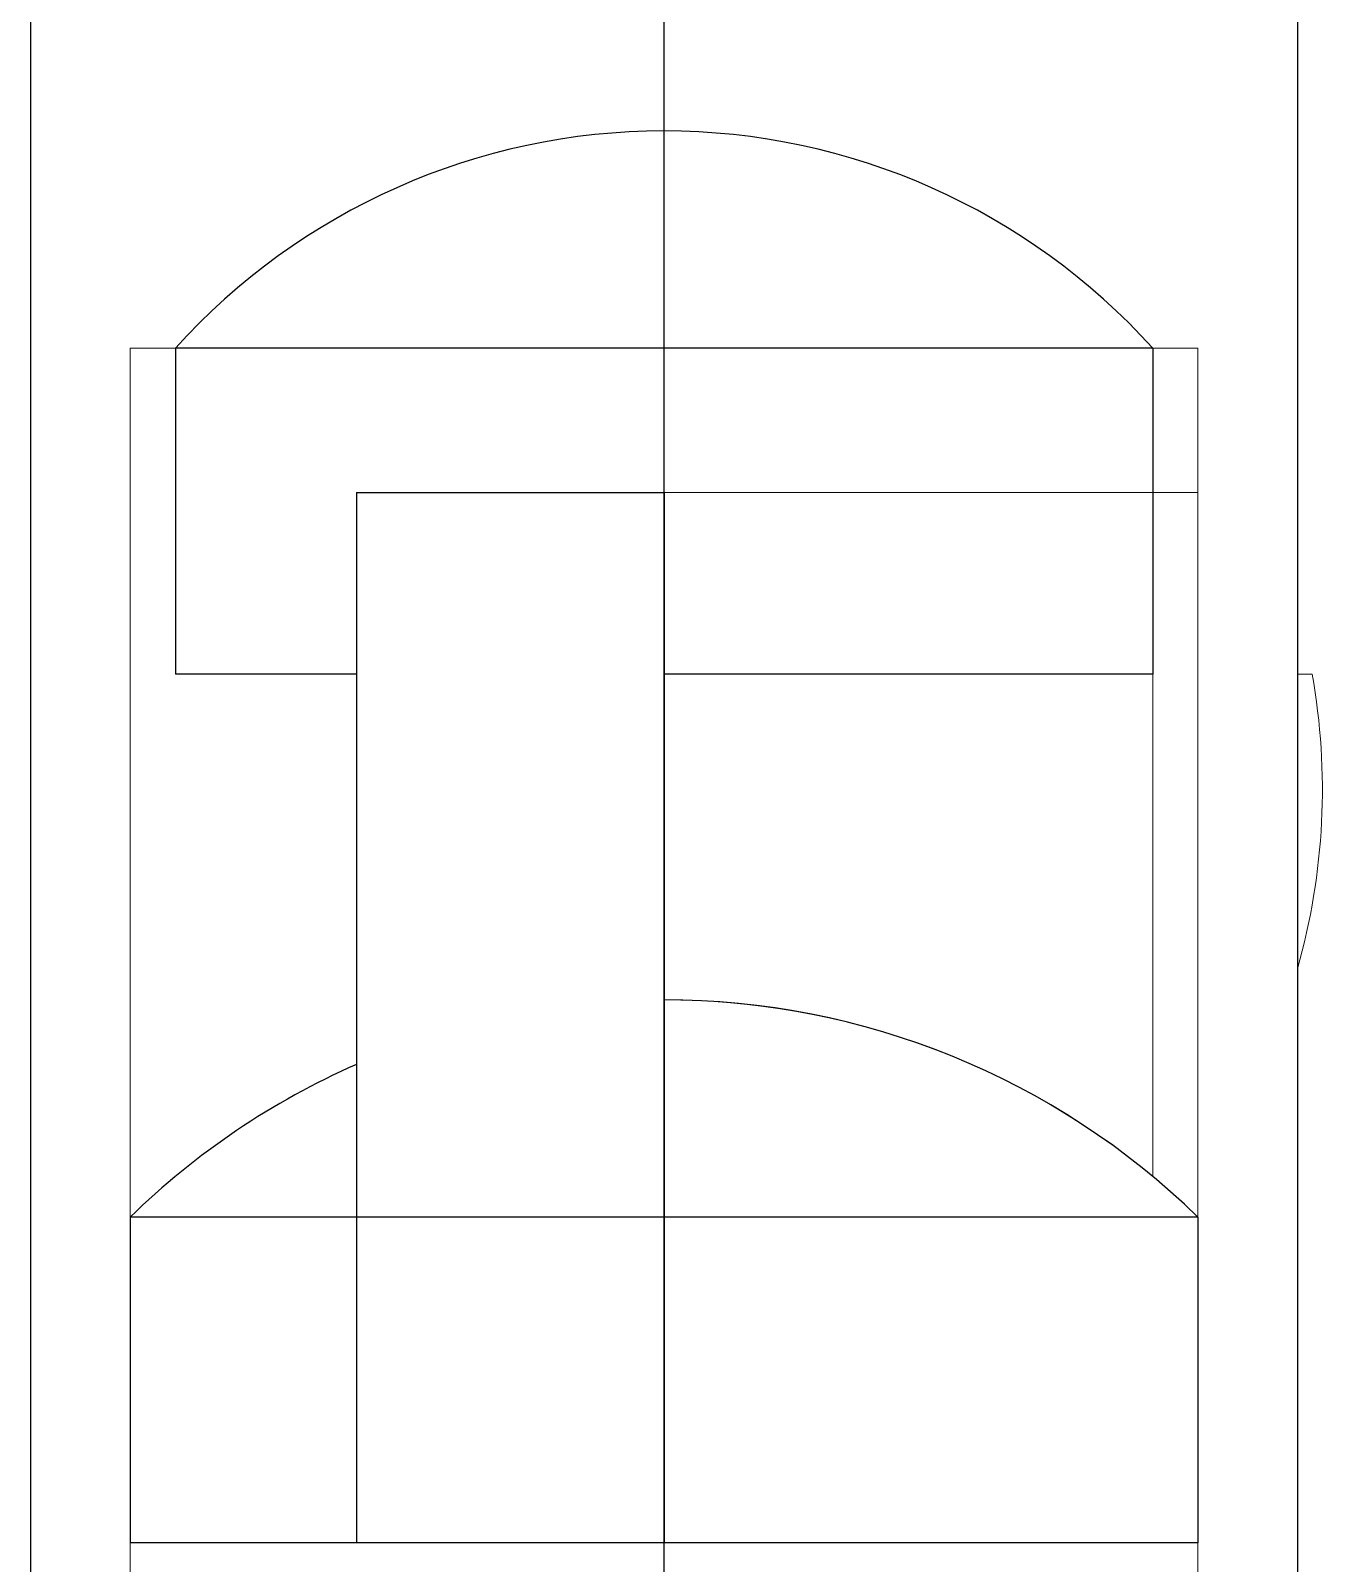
# Model space of a CAD drawing. Header units: millimetres. Extents: x 2148 to 2681, y 758 to 986.
# Drawn here: x 2290.91974 to 2290.93295, y 875.21547 to 875.23115 of the extents above; entities that cross this region are included whole.
import ezdxf

# ---------------------------------------------------------------- set-up
doc = ezdxf.new("R2010")
doc.units = ezdxf.units.MM
doc.layers.add('0.4', color=121, linetype='Continuous')
doc.layers.add('contrucion line05', color=86, linetype='Continuous')

msp = doc.modelspace()

# ---------------------------------------------------------------- linework, layer by layer
at = {"layer": '0.4', "color": 86, "lineweight": 0, "ltscale": 0.5}
for p, q in [((2290.919736923813, 875.2089028286816, -2.220439746692983e-08), (2290.919736923813, 875.2475279516318, -2.220439746692983e-08)), ((2290.919736923813, 875.2089028286816, -2.220439746692983e-08), (2290.919736923813, 875.2475279516318, -2.220439746692983e-08)), ((2290.919736923813, 875.2089028286816, -2.220439746692983e-08), (2290.919736923813, 875.2475279516318, -2.220439746692983e-08)), ((2290.919736923813, 875.2089028286816, -2.220439746692983e-08), (2290.919736923813, 875.2475279516318, -2.220439746692983e-08)), ((2290.919736923813, 875.2089028286816, -2.220439746692983e-08), (2290.919736923813, 875.2475279516318, -2.220439746692983e-08)), ((2290.919736923813, 875.2089028286816, -2.220439746692983e-08), (2290.919736923813, 875.2475279516318, -2.220439746692983e-08)), ((2290.919736923813, 875.2089028286816, -2.220439746692983e-08), (2290.919736923813, 875.2475279516318, -2.220439746692983e-08)), ((2290.919736923813, 875.2089028286816, -2.220439746692983e-08), (2290.919736923813, 875.2475279516318, -2.220439746692983e-08)), ((2290.919736923813, 875.2089028286816, -2.220439746692983e-08), (2290.919736923813, 875.2475279516318, -2.220439746692983e-08)), ((2290.919736923813, 875.2089028286816, -2.220439746692983e-08), (2290.919736923813, 875.2475279516318, -2.220439746692983e-08)), ((2290.926218389086, 875.2475279516318, -2.220439746692983e-08), (2290.926218389086, 875.2123428543807, -2.220439746692983e-08)), ((2290.926218389086, 875.2475279516318, -2.220439746692983e-08), (2290.926218389086, 875.2123428543807, -2.220439746692983e-08)), ((2290.926218389086, 875.2475279516318, -2.220439746692983e-08), (2290.926218389086, 875.2123428543807, -2.220439746692983e-08)), ((2290.926218389086, 875.2475279516318, -2.220439746692983e-08), (2290.926218389086, 875.2123428543807, -2.220439746692983e-08)), ((2290.926218389086, 875.2475279516318, -2.220439746692983e-08), (2290.926218389086, 875.2123428543807, -2.220439746692983e-08)), ((2290.926218389086, 875.2475279516318, -2.220439746692983e-08), (2290.926218389086, 875.2123428543807, -2.220439746692983e-08)), ((2290.926218389086, 875.2475279516318, -2.220439746692983e-08), (2290.926218389086, 875.2123428543807, -2.220439746692983e-08)), ((2290.926218389086, 875.2475279516318, -2.220439746692983e-08), (2290.926218389086, 875.2123428543807, -2.220439746692983e-08)), ((2290.926218389086, 875.2475279516318, -2.220439746692983e-08), (2290.926218389086, 875.2123428543807, -2.220439746692983e-08)), ((2290.926218389086, 875.2475279516318, -2.220439746692983e-08), (2290.926218389086, 875.2123428543807, -2.220439746692983e-08)), ((2290.926218389086, 875.2301205877109, -2.220439746692983e-08), (2290.926218389086, 875.2278983710519, -2.220439746692983e-08)), ((2290.926218389086, 875.2301205877109, -2.220439746692983e-08), (2290.926218389086, 875.2278983710519, -2.220439746692983e-08)), ((2290.926218389086, 875.2301205877109, -2.220439746692983e-08), (2290.926218389086, 875.2278983710519, -2.220439746692983e-08)), ((2290.926218389086, 875.2301205877109, -2.220439746692983e-08), (2290.926218389086, 875.2278983710519, -2.220439746692983e-08)), ((2290.926218389086, 875.2301205877109, -2.220439746692983e-08), (2290.926218389086, 875.2278983710519, -2.220439746692983e-08)), ((2290.926218389086, 875.2301205877109, -2.220439746692983e-08), (2290.926218389086, 875.2278983710519, -2.220439746692983e-08)), ((2290.926218389086, 875.2301205877109, -2.220439746692983e-08), (2290.926218389086, 875.2278983710519, -2.220439746692983e-08)), ((2290.926218389086, 875.2301205877109, -2.220439746692983e-08), (2290.926218389086, 875.2278983710519, -2.220439746692983e-08)), ((2290.926218389086, 875.2301205877109, -2.220439746692983e-08), (2290.926218389086, 875.2278983710519, -2.220439746692983e-08)), ((2290.926218389086, 875.2301205877109, -2.220439746692983e-08), (2290.926218389086, 875.2278983710519, -2.220439746692983e-08)), ((2290.920755439776, 875.2101206377217, -2.220439746692983e-08), (2290.920755439776, 875.2278983710519, -2.220439746692983e-08)), ((2290.920755439776, 875.2278983710519, -2.220439746692983e-08), (2290.931681338395, 875.2278983710519, -2.220439746692983e-08)), ((2290.920755439776, 875.2101206377217, -2.220439746692983e-08), (2290.920755439776, 875.2278983710519, -2.220439746692983e-08)), ((2290.920755439776, 875.2278983710519, -2.220439746692983e-08), (2290.931681338395, 875.2278983710519, -2.220439746692983e-08)), ((2290.920755439776, 875.2101206377217, -2.220439746692983e-08), (2290.920755439776, 875.2278983710519, -2.220439746692983e-08)), ((2290.920755439776, 875.2278983710519, -2.220439746692983e-08), (2290.931681338395, 875.2278983710519, -2.220439746692983e-08)), ((2290.920755439776, 875.2101206377217, -2.220439746692983e-08), (2290.920755439776, 875.2278983710519, -2.220439746692983e-08)), ((2290.920755439776, 875.2278983710519, -2.220439746692983e-08), (2290.931681338395, 875.2278983710519, -2.220439746692983e-08)), ((2290.920755439776, 875.2101206377217, -2.220439746692983e-08), (2290.920755439776, 875.2278983710519, -2.220439746692983e-08)), ((2290.920755439776, 875.2278983710519, -2.220439746692983e-08), (2290.931681338395, 875.2278983710519, -2.220439746692983e-08)), ((2290.920755439776, 875.2101206377217, -2.220439746692983e-08), (2290.920755439776, 875.2278983710519, -2.220439746692983e-08)), ((2290.920755439776, 875.2278983710519, -2.220439746692983e-08), (2290.931681338395, 875.2278983710519, -2.220439746692983e-08)), ((2290.920755439776, 875.2101206377217, -2.220439746692983e-08), (2290.920755439776, 875.2278983710519, -2.220439746692983e-08)), ((2290.920755439776, 875.2278983710519, -2.220439746692983e-08), (2290.931681338395, 875.2278983710519, -2.220439746692983e-08)), ((2290.920755439776, 875.2101206377217, -2.220439746692983e-08), (2290.920755439776, 875.2278983710519, -2.220439746692983e-08)), ((2290.920755439776, 875.2278983710519, -2.220439746692983e-08), (2290.931681338395, 875.2278983710519, -2.220439746692983e-08)), ((2290.920755439776, 875.2101206377217, -2.220439746692983e-08), (2290.920755439776, 875.2278983710519, -2.220439746692983e-08)), ((2290.920755439776, 875.2278983710519, -2.220439746692983e-08), (2290.931681338395, 875.2278983710519, -2.220439746692983e-08)), ((2290.920755439776, 875.2101206377217, -2.220439746692983e-08), (2290.920755439776, 875.2278983710519, -2.220439746692983e-08)), ((2290.920755439776, 875.2278983710519, -2.220439746692983e-08), (2290.931681338395, 875.2278983710519, -2.220439746692983e-08)), ((2290.926218389086, 875.2278983710519, -2.220439746692983e-08), (2290.931218376605, 875.2278983710519, -2.220439746692983e-08)), ((2290.926218389086, 875.2278983710519, -2.220439746692983e-08), (2290.931218376605, 875.2278983710519, -2.220439746692983e-08)), ((2290.926218389086, 875.2278983710519, -2.220439746692983e-08), (2290.931218376605, 875.2278983710519, -2.220439746692983e-08)), ((2290.926218389086, 875.2278983710519, -2.220439746692983e-08), (2290.931218376605, 875.2278983710519, -2.220439746692983e-08)), ((2290.926218389086, 875.2278983710519, -2.220439746692983e-08), (2290.931218376605, 875.2278983710519, -2.220439746692983e-08)), ((2290.926218389086, 875.2278983710519, -2.220439746692983e-08), (2290.931218376605, 875.2278983710519, -2.220439746692983e-08)), ((2290.926218389086, 875.2278983710519, -2.220439746692983e-08), (2290.931218376605, 875.2278983710519, -2.220439746692983e-08)), ((2290.926218389086, 875.2278983710519, -2.220439746692983e-08), (2290.931218376605, 875.2278983710519, -2.220439746692983e-08)), ((2290.926218389086, 875.2278983710519, -2.220439746692983e-08), (2290.931218376605, 875.2278983710519, -2.220439746692983e-08)), ((2290.926218389086, 875.2278983710519, -2.220439746692983e-08), (2290.931218376605, 875.2278983710519, -2.220439746692983e-08)), ((2290.931681338395, 875.2278983710519, -2.220439746692983e-08), (2290.931681338395, 875.1890095793885, -2.220439746692983e-08)), ((2290.931681338395, 875.2278983710519, -2.220439746692983e-08), (2290.931681338395, 875.1890095793885, -2.220439746692983e-08)), ((2290.931681338395, 875.2278983710519, -2.220439746692983e-08), (2290.931681338395, 875.1890095793885, -2.220439746692983e-08)), ((2290.931681338395, 875.2278983710519, -2.220439746692983e-08), (2290.931681338395, 875.1890095793885, -2.220439746692983e-08)), ((2290.931681338395, 875.2278983710519, -2.220439746692983e-08), (2290.931681338395, 875.1890095793885, -2.220439746692983e-08)), ((2290.931681338395, 875.2278983710519, -2.220439746692983e-08), (2290.931681338395, 875.1890095793885, -2.220439746692983e-08)), ((2290.931681338395, 875.2278983710519, -2.220439746692983e-08), (2290.931681338395, 875.1890095793885, -2.220439746692983e-08)), ((2290.931681338395, 875.2278983710519, -2.220439746692983e-08), (2290.931681338395, 875.1890095793885, -2.220439746692983e-08)), ((2290.931681338395, 875.2278983710519, -2.220439746692983e-08), (2290.931681338395, 875.1890095793885, -2.220439746692983e-08)), ((2290.931681338395, 875.2278983710519, -2.220439746692983e-08), (2290.931681338395, 875.1890095793885, -2.220439746692983e-08)), ((2290.931681338395, 875.2264207115757, -2.220439746692983e-08), (2290.926218389086, 875.2264207115757, -2.220439746692983e-08)), ((2290.926218389086, 875.2264207115757, -2.220439746692983e-08), (2290.926218389086, 875.2156761793838, -2.220439746692983e-08)), ((2290.931681338395, 875.2264207115757, -2.220439746692983e-08), (2290.926218389086, 875.2264207115757, -2.220439746692983e-08)), ((2290.926218389086, 875.2264207115757, -2.220439746692983e-08), (2290.926218389086, 875.2156761793838, -2.220439746692983e-08)), ((2290.931681338395, 875.2264207115757, -2.220439746692983e-08), (2290.926218389086, 875.2264207115757, -2.220439746692983e-08)), ((2290.926218389086, 875.2264207115757, -2.220439746692983e-08), (2290.926218389086, 875.2156761793838, -2.220439746692983e-08)), ((2290.931681338395, 875.2264207115757, -2.220439746692983e-08), (2290.926218389086, 875.2264207115757, -2.220439746692983e-08)), ((2290.926218389086, 875.2264207115757, -2.220439746692983e-08), (2290.926218389086, 875.2156761793838, -2.220439746692983e-08)), ((2290.931681338395, 875.2264207115757, -2.220439746692983e-08), (2290.926218389086, 875.2264207115757, -2.220439746692983e-08)), ((2290.926218389086, 875.2264207115757, -2.220439746692983e-08), (2290.926218389086, 875.2156761793838, -2.220439746692983e-08)), ((2290.931681338395, 875.2264207115757, -2.220439746692983e-08), (2290.926218389086, 875.2264207115757, -2.220439746692983e-08)), ((2290.926218389086, 875.2264207115757, -2.220439746692983e-08), (2290.926218389086, 875.2156761793838, -2.220439746692983e-08)), ((2290.931681338395, 875.2264207115757, -2.220439746692983e-08), (2290.926218389086, 875.2264207115757, -2.220439746692983e-08)), ((2290.926218389086, 875.2264207115757, -2.220439746692983e-08), (2290.926218389086, 875.2156761793838, -2.220439746692983e-08)), ((2290.931681338395, 875.2264207115757, -2.220439746692983e-08), (2290.926218389086, 875.2264207115757, -2.220439746692983e-08)), ((2290.926218389086, 875.2264207115757, -2.220439746692983e-08), (2290.926218389086, 875.2156761793838, -2.220439746692983e-08)), ((2290.931681338395, 875.2264207115757, -2.220439746692983e-08), (2290.926218389086, 875.2264207115757, -2.220439746692983e-08)), ((2290.926218389086, 875.2264207115757, -2.220439746692983e-08), (2290.926218389086, 875.2156761793838, -2.220439746692983e-08)), ((2290.931681338395, 875.2264207115757, -2.220439746692983e-08), (2290.926218389086, 875.2264207115757, -2.220439746692983e-08)), ((2290.926218389086, 875.2264207115757, -2.220439746692983e-08), (2290.926218389086, 875.2156761793838, -2.220439746692983e-08)), ((2290.931681338395, 875.2156761793838, -2.220439746692983e-08), (2290.931681338395, 875.2264207115757, -2.220439746692983e-08)), ((2290.931681338395, 875.2156761793838, -2.220439746692983e-08), (2290.931681338395, 875.2264207115757, -2.220439746692983e-08)), ((2290.931681338395, 875.2156761793838, -2.220439746692983e-08), (2290.931681338395, 875.2264207115757, -2.220439746692983e-08)), ((2290.931681338395, 875.2156761793838, -2.220439746692983e-08), (2290.931681338395, 875.2264207115757, -2.220439746692983e-08)), ((2290.931681338395, 875.2156761793838, -2.220439746692983e-08), (2290.931681338395, 875.2264207115757, -2.220439746692983e-08)), ((2290.931681338395, 875.2156761793838, -2.220439746692983e-08), (2290.931681338395, 875.2264207115757, -2.220439746692983e-08)), ((2290.931681338395, 875.2156761793838, -2.220439746692983e-08), (2290.931681338395, 875.2264207115757, -2.220439746692983e-08)), ((2290.931681338395, 875.2156761793838, -2.220439746692983e-08), (2290.931681338395, 875.2264207115757, -2.220439746692983e-08)), ((2290.931681338395, 875.2156761793838, -2.220439746692983e-08), (2290.931681338395, 875.2264207115757, -2.220439746692983e-08)), ((2290.931681338395, 875.2156761793838, -2.220439746692983e-08), (2290.931681338395, 875.2264207115757, -2.220439746692983e-08)), ((2290.931218376605, 875.2245650460488, -2.220439746692983e-08), (2290.926218389086, 875.2245650460488, -2.220439746692983e-08)), ((2290.926218389086, 875.2245650460488, -2.220439746692983e-08), (2290.926218389086, 875.2212317210749, -2.220439746692983e-08)), ((2290.931218376605, 875.2245650460488, -2.220439746692983e-08), (2290.926218389086, 875.2245650460488, -2.220439746692983e-08)), ((2290.926218389086, 875.2245650460488, -2.220439746692983e-08), (2290.926218389086, 875.2212317210749, -2.220439746692983e-08)), ((2290.931218376605, 875.2245650460488, -2.220439746692983e-08), (2290.926218389086, 875.2245650460488, -2.220439746692983e-08)), ((2290.926218389086, 875.2245650460488, -2.220439746692983e-08), (2290.926218389086, 875.2212317210749, -2.220439746692983e-08)), ((2290.931218376605, 875.2245650460488, -2.220439746692983e-08), (2290.926218389086, 875.2245650460488, -2.220439746692983e-08)), ((2290.926218389086, 875.2245650460488, -2.220439746692983e-08), (2290.926218389086, 875.2212317210749, -2.220439746692983e-08)), ((2290.931218376605, 875.2245650460488, -2.220439746692983e-08), (2290.926218389086, 875.2245650460488, -2.220439746692983e-08)), ((2290.926218389086, 875.2245650460488, -2.220439746692983e-08), (2290.926218389086, 875.2212317210749, -2.220439746692983e-08)), ((2290.931218376605, 875.2245650460488, -2.220439746692983e-08), (2290.926218389086, 875.2245650460488, -2.220439746692983e-08)), ((2290.926218389086, 875.2245650460488, -2.220439746692983e-08), (2290.926218389086, 875.2212317210749, -2.220439746692983e-08)), ((2290.931218376605, 875.2245650460488, -2.220439746692983e-08), (2290.926218389086, 875.2245650460488, -2.220439746692983e-08)), ((2290.926218389086, 875.2245650460488, -2.220439746692983e-08), (2290.926218389086, 875.2212317210749, -2.220439746692983e-08)), ((2290.931218376605, 875.2245650460488, -2.220439746692983e-08), (2290.926218389086, 875.2245650460488, -2.220439746692983e-08)), ((2290.926218389086, 875.2245650460488, -2.220439746692983e-08), (2290.926218389086, 875.2212317210749, -2.220439746692983e-08)), ((2290.931218376605, 875.2245650460488, -2.220439746692983e-08), (2290.926218389086, 875.2245650460488, -2.220439746692983e-08)), ((2290.926218389086, 875.2245650460488, -2.220439746692983e-08), (2290.926218389086, 875.2212317210749, -2.220439746692983e-08)), ((2290.931218376605, 875.2245650460488, -2.220439746692983e-08), (2290.926218389086, 875.2245650460488, -2.220439746692983e-08)), ((2290.926218389086, 875.2245650460488, -2.220439746692983e-08), (2290.926218389086, 875.2212317210749, -2.220439746692983e-08)), ((2290.931218376605, 875.2194262145156, -2.220439746692983e-08), (2290.931218376605, 875.2245650460488, -2.220439746692983e-08)), ((2290.931218376605, 875.2194262145156, -2.220439746692983e-08), (2290.931218376605, 875.2245650460488, -2.220439746692983e-08)), ((2290.931218376605, 875.2194262145156, -2.220439746692983e-08), (2290.931218376605, 875.2245650460488, -2.220439746692983e-08)), ((2290.931218376605, 875.2194262145156, -2.220439746692983e-08), (2290.931218376605, 875.2245650460488, -2.220439746692983e-08)), ((2290.931218376605, 875.2194262145156, -2.220439746692983e-08), (2290.931218376605, 875.2245650460488, -2.220439746692983e-08)), ((2290.931218376605, 875.2194262145156, -2.220439746692983e-08), (2290.931218376605, 875.2245650460488, -2.220439746692983e-08)), ((2290.931218376605, 875.2194262145156, -2.220439746692983e-08), (2290.931218376605, 875.2245650460488, -2.220439746692983e-08)), ((2290.931218376605, 875.2194262145156, -2.220439746692983e-08), (2290.931218376605, 875.2245650460488, -2.220439746692983e-08)), ((2290.931218376605, 875.2194262145156, -2.220439746692983e-08), (2290.931218376605, 875.2245650460488, -2.220439746692983e-08)), ((2290.931218376605, 875.2194262145156, -2.220439746692983e-08), (2290.931218376605, 875.2245650460488, -2.220439746692983e-08)), ((2290.93285022605, 875.2245650460488, -2.220439746692983e-08), (2290.932699854358, 875.2245650460488, -2.220439746692983e-08)), ((2290.932699854358, 875.2245650460488, -2.220439746692983e-08), (2290.932699854358, 875.2215499434047, -2.220439746692983e-08)), ((2290.93285022605, 875.2245650460488, -2.220439746692983e-08), (2290.932699854358, 875.2245650460488, -2.220439746692983e-08)), ((2290.932699854358, 875.2245650460488, -2.220439746692983e-08), (2290.932699854358, 875.2215499434047, -2.220439746692983e-08)), ((2290.93285022605, 875.2245650460488, -2.220439746692983e-08), (2290.932699854358, 875.2245650460488, -2.220439746692983e-08)), ((2290.932699854358, 875.2245650460488, -2.220439746692983e-08), (2290.932699854358, 875.2215499434047, -2.220439746692983e-08)), ((2290.93285022605, 875.2245650460488, -2.220439746692983e-08), (2290.932699854358, 875.2245650460488, -2.220439746692983e-08)), ((2290.932699854358, 875.2245650460488, -2.220439746692983e-08), (2290.932699854358, 875.2215499434047, -2.220439746692983e-08)), ((2290.93285022605, 875.2245650460488, -2.220439746692983e-08), (2290.932699854358, 875.2245650460488, -2.220439746692983e-08)), ((2290.932699854358, 875.2245650460488, -2.220439746692983e-08), (2290.932699854358, 875.2215499434047, -2.220439746692983e-08)), ((2290.93285022605, 875.2245650460488, -2.220439746692983e-08), (2290.932699854358, 875.2245650460488, -2.220439746692983e-08)), ((2290.932699854358, 875.2245650460488, -2.220439746692983e-08), (2290.932699854358, 875.2215499434047, -2.220439746692983e-08)), ((2290.93285022605, 875.2245650460488, -2.220439746692983e-08), (2290.932699854358, 875.2245650460488, -2.220439746692983e-08)), ((2290.932699854358, 875.2245650460488, -2.220439746692983e-08), (2290.932699854358, 875.2215499434047, -2.220439746692983e-08)), ((2290.93285022605, 875.2245650460488, -2.220439746692983e-08), (2290.932699854358, 875.2245650460488, -2.220439746692983e-08)), ((2290.932699854358, 875.2245650460488, -2.220439746692983e-08), (2290.932699854358, 875.2215499434047, -2.220439746692983e-08)), ((2290.93285022605, 875.2245650460488, -2.220439746692983e-08), (2290.932699854358, 875.2245650460488, -2.220439746692983e-08)), ((2290.932699854358, 875.2245650460488, -2.220439746692983e-08), (2290.932699854358, 875.2215499434047, -2.220439746692983e-08)), ((2290.93285022605, 875.2245650460488, -2.220439746692983e-08), (2290.932699854358, 875.2245650460488, -2.220439746692983e-08)), ((2290.932699854358, 875.2245650460488, -2.220439746692983e-08), (2290.932699854358, 875.2215499434047, -2.220439746692983e-08)), ((2290.926218389086, 875.2212317210749, -2.220439746692983e-08), (2290.926218389086, 875.2190095043868, -2.220439746692983e-08)), ((2290.926218389086, 875.2212317210749, -2.220439746692983e-08), (2290.926218389086, 875.2190095043868, -2.220439746692983e-08)), ((2290.926218389086, 875.2212317210749, -2.220439746692983e-08), (2290.926218389086, 875.2190095043868, -2.220439746692983e-08)), ((2290.926218389086, 875.2212317210749, -2.220439746692983e-08), (2290.926218389086, 875.2190095043868, -2.220439746692983e-08)), ((2290.926218389086, 875.2212317210749, -2.220439746692983e-08), (2290.926218389086, 875.2190095043868, -2.220439746692983e-08)), ((2290.926218389086, 875.2212317210749, -2.220439746692983e-08), (2290.926218389086, 875.2190095043868, -2.220439746692983e-08)), ((2290.926218389086, 875.2212317210749, -2.220439746692983e-08), (2290.926218389086, 875.2190095043868, -2.220439746692983e-08)), ((2290.926218389086, 875.2212317210749, -2.220439746692983e-08), (2290.926218389086, 875.2190095043868, -2.220439746692983e-08)), ((2290.926218389086, 875.2212317210749, -2.220439746692983e-08), (2290.926218389086, 875.2190095043868, -2.220439746692983e-08)), ((2290.926218389086, 875.2212317210749, -2.220439746692983e-08), (2290.926218389086, 875.2190095043868, -2.220439746692983e-08)), ((2290.926218389086, 875.2190095043868, -2.220439746692983e-08), (2290.931681338395, 875.2190095043868, -2.220439746692983e-08)), ((2290.926218389086, 875.2190095043868, -2.220439746692983e-08), (2290.931681338395, 875.2190095043868, -2.220439746692983e-08)), ((2290.926218389086, 875.2190095043868, -2.220439746692983e-08), (2290.931681338395, 875.2190095043868, -2.220439746692983e-08)), ((2290.926218389086, 875.2190095043868, -2.220439746692983e-08), (2290.931681338395, 875.2190095043868, -2.220439746692983e-08)), ((2290.926218389086, 875.2190095043868, -2.220439746692983e-08), (2290.931681338395, 875.2190095043868, -2.220439746692983e-08)), ((2290.926218389086, 875.2190095043868, -2.220439746692983e-08), (2290.931681338395, 875.2190095043868, -2.220439746692983e-08)), ((2290.926218389086, 875.2190095043868, -2.220439746692983e-08), (2290.931681338395, 875.2190095043868, -2.220439746692983e-08)), ((2290.926218389086, 875.2190095043868, -2.220439746692983e-08), (2290.931681338395, 875.2190095043868, -2.220439746692983e-08)), ((2290.926218389086, 875.2190095043868, -2.220439746692983e-08), (2290.931681338395, 875.2190095043868, -2.220439746692983e-08)), ((2290.926218389086, 875.2190095043868, -2.220439746692983e-08), (2290.931681338395, 875.2190095043868, -2.220439746692983e-08)), ((2290.926218389086, 875.2156761793838, -2.220439746692983e-08), (2290.931681338395, 875.2156761793838, -2.220439746692983e-08)), ((2290.926218389086, 875.2156761793838, -2.220439746692983e-08), (2290.931681338395, 875.2156761793838, -2.220439746692983e-08)), ((2290.926218389086, 875.2156761793838, -2.220439746692983e-08), (2290.931681338395, 875.2156761793838, -2.220439746692983e-08)), ((2290.926218389086, 875.2156761793838, -2.220439746692983e-08), (2290.931681338395, 875.2156761793838, -2.220439746692983e-08)), ((2290.926218389086, 875.2156761793838, -2.220439746692983e-08), (2290.931681338395, 875.2156761793838, -2.220439746692983e-08)), ((2290.926218389086, 875.2156761793838, -2.220439746692983e-08), (2290.931681338395, 875.2156761793838, -2.220439746692983e-08)), ((2290.926218389086, 875.2156761793838, -2.220439746692983e-08), (2290.931681338395, 875.2156761793838, -2.220439746692983e-08)), ((2290.926218389086, 875.2156761793838, -2.220439746692983e-08), (2290.931681338395, 875.2156761793838, -2.220439746692983e-08)), ((2290.926218389086, 875.2156761793838, -2.220439746692983e-08), (2290.931681338395, 875.2156761793838, -2.220439746692983e-08)), ((2290.926218389086, 875.2156761793838, -2.220439746692983e-08), (2290.931681338395, 875.2156761793838, -2.220439746692983e-08))]:
    msp.add_line(p, q, dxfattribs=at)
for centre, radius, start, end in [((2290.926218389086, 875.2233844934624, -2.220439746692983e-08), 0.006736094270700697, 42.0750220776889, 90), ((2290.926218389086, 875.2233844934624, -2.220439746692983e-08), 0.006736094270700697, 42.0750220776889, 90), ((2290.926218389086, 875.2233844934624, -2.220439746692983e-08), 0.006736094270700697, 42.0750220776889, 90), ((2290.926218389086, 875.2233844934624, -2.220439746692983e-08), 0.006736094270700697, 42.0750220776889, 90), ((2290.926218389086, 875.2233844934624, -2.220439746692983e-08), 0.006736094270700697, 42.0750220776889, 90), ((2290.926218389086, 875.2233844934624, -2.220439746692983e-08), 0.006736094270700697, 42.0750220776889, 90), ((2290.926218389086, 875.2233844934624, -2.220439746692983e-08), 0.006736094270700697, 42.0750220776889, 90), ((2290.926218389086, 875.2233844934624, -2.220439746692983e-08), 0.006736094270700697, 42.0750220776889, 90), ((2290.926218389086, 875.2233844934624, -2.220439746692983e-08), 0.006736094270700697, 42.0750220776889, 90), ((2290.926218389086, 875.2233844934624, -2.220439746692983e-08), 0.006736094270700697, 42.0750220776889, 90), ((2290.926218389086, 875.2233844934624, -2.220439746692983e-08), 0.00673609427065807, 344.1960694891173, 10.09365685177904), ((2290.926218389086, 875.2233844934624, -2.220439746692983e-08), 0.00673609427065807, 344.1960694891173, 10.09365685177904), ((2290.926218389086, 875.2233844934624, -2.220439746692983e-08), 0.00673609427065807, 344.1960694891173, 10.09365685177904), ((2290.926218389086, 875.2233844934624, -2.220439746692983e-08), 0.00673609427065807, 344.1960694891173, 10.09365685177904), ((2290.926218389086, 875.2233844934624, -2.220439746692983e-08), 0.00673609427065807, 344.1960694891173, 10.09365685177904), ((2290.926218389086, 875.2233844934624, -2.220439746692983e-08), 0.00673609427065807, 344.1960694891173, 10.09365685177904), ((2290.926218389086, 875.2233844934624, -2.220439746692983e-08), 0.00673609427065807, 344.1960694891173, 10.09365685177904), ((2290.926218389086, 875.2233844934624, -2.220439746692983e-08), 0.00673609427065807, 344.1960694891173, 10.09365685177904), ((2290.926218389086, 875.2233844934624, -2.220439746692983e-08), 0.00673609427065807, 344.1960694891173, 10.09365685177904), ((2290.926218389086, 875.2233844934624, -2.220439746692983e-08), 0.00673609427065807, 344.1960694891173, 10.09365685177904), ((2290.926218389086, 875.2134057375322, -2.220439746692983e-08), 0.007825983521201745, 50.29047350818761, 90), ((2290.926218389086, 875.2134057375322, -2.220439746692983e-08), 0.007825983521376418, 45.72901623437693, 90), ((2290.926218389086, 875.2134057375322, -2.220439746692983e-08), 0.007825983521201745, 50.29047350818761, 90), ((2290.926218389086, 875.2134057375322, -2.220439746692983e-08), 0.007825983521376418, 45.72901623437693, 90), ((2290.926218389086, 875.2134057375322, -2.220439746692983e-08), 0.007825983521201745, 50.29047350818761, 90), ((2290.926218389086, 875.2134057375322, -2.220439746692983e-08), 0.007825983521376418, 45.72901623437693, 90), ((2290.926218389086, 875.2134057375322, -2.220439746692983e-08), 0.007825983521201745, 50.29047350818761, 90), ((2290.926218389086, 875.2134057375322, -2.220439746692983e-08), 0.007825983521376418, 45.72901623437693, 90), ((2290.926218389086, 875.2134057375322, -2.220439746692983e-08), 0.007825983521201745, 50.29047350818761, 90), ((2290.926218389086, 875.2134057375322, -2.220439746692983e-08), 0.007825983521376418, 45.72901623437693, 90), ((2290.926218389086, 875.2134057375322, -2.220439746692983e-08), 0.007825983521201745, 50.29047350818761, 90), ((2290.926218389086, 875.2134057375322, -2.220439746692983e-08), 0.007825983521376418, 45.72901623437693, 90), ((2290.926218389086, 875.2134057375322, -2.220439746692983e-08), 0.007825983521201745, 50.29047350818761, 90), ((2290.926218389086, 875.2134057375322, -2.220439746692983e-08), 0.007825983521376418, 45.72901623437693, 90), ((2290.926218389086, 875.2134057375322, -2.220439746692983e-08), 0.007825983521201745, 50.29047350818761, 90), ((2290.926218389086, 875.2134057375322, -2.220439746692983e-08), 0.007825983521376418, 45.72901623437693, 90), ((2290.926218389086, 875.2134057375322, -2.220439746692983e-08), 0.007825983521201745, 50.29047350818761, 90), ((2290.926218389086, 875.2134057375322, -2.220439746692983e-08), 0.007825983521376418, 45.72901623437693, 90), ((2290.926218389086, 875.2134057375322, -2.220439746692983e-08), 0.007825983521201745, 50.29047350818761, 90), ((2290.926218389086, 875.2134057375322, -2.220439746692983e-08), 0.007825983521376418, 45.72901623437693, 90)]:
    msp.add_arc(centre, radius, start, end, dxfattribs=at)
at = {"layer": 'contrucion line05', "ltscale": 0.5}
for p, q in [((2290.926218389086, 875.2184028165309, -2.220439746692983e-08), (2290.926218389086, 875.2746969348179, -2.220439746692983e-08)), ((2290.926218389086, 875.172097756639, -2.220439746692983e-08), (2290.926218389086, 875.2746969348179, -2.220439746692983e-08)), ((2290.926218389086, 875.172097756639, -2.220439746692983e-08), (2290.926218389086, 875.2746969348179, -2.220439746692983e-08)), ((2290.926218389086, 875.2184028165309, -2.220439746692983e-08), (2290.926218389086, 875.2746969348179, -2.220439746692983e-08)), ((2290.926218389086, 875.172097756639, -2.220439746692983e-08), (2290.926218389086, 875.2746969348179, -2.220439746692983e-08)), ((2290.926218389086, 875.172097756639, -2.220439746692983e-08), (2290.926218389086, 875.2746969348179, -2.220439746692983e-08)), ((2290.926218389086, 875.2184028165309, -2.220439746692983e-08), (2290.926218389086, 875.2746969348179, -2.220439746692983e-08)), ((2290.926218389086, 875.172097756639, -2.220439746692983e-08), (2290.926218389086, 875.2746969348179, -2.220439746692983e-08)), ((2290.926218389086, 875.172097756639, -2.220439746692983e-08), (2290.926218389086, 875.2746969348179, -2.220439746692983e-08)), ((2290.926218389086, 875.2184028165309, -2.220439746692983e-08), (2290.926218389086, 875.2746969348179, -2.220439746692983e-08)), ((2290.926218389086, 875.172097756639, -2.220439746692983e-08), (2290.926218389086, 875.2746969348179, -2.220439746692983e-08)), ((2290.926218389086, 875.172097756639, -2.220439746692983e-08), (2290.926218389086, 875.2746969348179, -2.220439746692983e-08)), ((2290.926218389086, 875.2184028165309, -2.220439746692983e-08), (2290.926218389086, 875.2746969348179, -2.220439746692983e-08)), ((2290.926218389086, 875.172097756639, -2.220439746692983e-08), (2290.926218389086, 875.2746969348179, -2.220439746692983e-08)), ((2290.926218389086, 875.172097756639, -2.220439746692983e-08), (2290.926218389086, 875.2746969348179, -2.220439746692983e-08)), ((2290.926218389086, 875.2184028165309, -2.220439746692983e-08), (2290.926218389086, 875.2746969348179, -2.220439746692983e-08)), ((2290.926218389086, 875.172097756639, -2.220439746692983e-08), (2290.926218389086, 875.2746969348179, -2.220439746692983e-08)), ((2290.926218389086, 875.172097756639, -2.220439746692983e-08), (2290.926218389086, 875.2746969348179, -2.220439746692983e-08)), ((2290.926218389086, 875.2184028165309, -2.220439746692983e-08), (2290.926218389086, 875.2746969348179, -2.220439746692983e-08)), ((2290.926218389086, 875.172097756639, -2.220439746692983e-08), (2290.926218389086, 875.2746969348179, -2.220439746692983e-08)), ((2290.926218389086, 875.172097756639, -2.220439746692983e-08), (2290.926218389086, 875.2746969348179, -2.220439746692983e-08)), ((2290.926218389086, 875.2184028165309, -2.220439746692983e-08), (2290.926218389086, 875.2746969348179, -2.220439746692983e-08)), ((2290.926218389086, 875.172097756639, -2.220439746692983e-08), (2290.926218389086, 875.2746969348179, -2.220439746692983e-08)), ((2290.926218389086, 875.172097756639, -2.220439746692983e-08), (2290.926218389086, 875.2746969348179, -2.220439746692983e-08)), ((2290.926218389086, 875.2184028165309, -2.220439746692983e-08), (2290.926218389086, 875.2746969348179, -2.220439746692983e-08)), ((2290.926218389086, 875.172097756639, -2.220439746692983e-08), (2290.926218389086, 875.2746969348179, -2.220439746692983e-08)), ((2290.926218389086, 875.172097756639, -2.220439746692983e-08), (2290.926218389086, 875.2746969348179, -2.220439746692983e-08)), ((2290.926218389086, 875.2184028165309, -2.220439746692983e-08), (2290.926218389086, 875.2746969348179, -2.220439746692983e-08)), ((2290.926218389086, 875.172097756639, -2.220439746692983e-08), (2290.926218389086, 875.2746969348179, -2.220439746692983e-08)), ((2290.926218389086, 875.172097756639, -2.220439746692983e-08), (2290.926218389086, 875.2746969348179, -2.220439746692983e-08)), ((2290.919736923813, 875.2475279516318, -2.220439746692983e-08), (2290.919736923813, 875.1853058849472, -2.220439746692983e-08)), ((2290.919736923813, 875.2475279516318, -2.220439746692983e-08), (2290.919736923813, 875.1853058849472, -2.220439746692983e-08)), ((2290.919736923813, 875.2475279516318, -2.220439746692983e-08), (2290.919736923813, 875.1853058849472, -2.220439746692983e-08)), ((2290.919736923813, 875.2475279516318, -2.220439746692983e-08), (2290.919736923813, 875.1853058849472, -2.220439746692983e-08)), ((2290.919736923813, 875.2475279516318, -2.220439746692983e-08), (2290.919736923813, 875.1853058849472, -2.220439746692983e-08)), ((2290.919736923813, 875.2475279516318, -2.220439746692983e-08), (2290.919736923813, 875.1853058849472, -2.220439746692983e-08)), ((2290.919736923813, 875.2475279516318, -2.220439746692983e-08), (2290.919736923813, 875.1853058849472, -2.220439746692983e-08)), ((2290.919736923813, 875.2475279516318, -2.220439746692983e-08), (2290.919736923813, 875.1853058849472, -2.220439746692983e-08)), ((2290.919736923813, 875.2475279516318, -2.220439746692983e-08), (2290.919736923813, 875.1853058849472, -2.220439746692983e-08)), ((2290.919736923813, 875.2475279516318, -2.220439746692983e-08), (2290.919736923813, 875.1853058849472, -2.220439746692983e-08)), ((2290.932699854358, 875.2475279516318, -2.220439746692983e-08), (2290.932699854358, 875.1853058849472, -2.220439746692983e-08)), ((2290.932699854358, 875.2475279516318, -2.220439746692983e-08), (2290.932699854358, 875.1853058849472, -2.220439746692983e-08)), ((2290.932699854358, 875.2475279516318, -2.220439746692983e-08), (2290.932699854358, 875.1853058849472, -2.220439746692983e-08)), ((2290.932699854358, 875.2475279516318, -2.220439746692983e-08), (2290.932699854358, 875.1853058849472, -2.220439746692983e-08)), ((2290.932699854358, 875.2475279516318, -2.220439746692983e-08), (2290.932699854358, 875.1853058849472, -2.220439746692983e-08)), ((2290.932699854358, 875.2475279516318, -2.220439746692983e-08), (2290.932699854358, 875.1853058849472, -2.220439746692983e-08)), ((2290.932699854358, 875.2475279516318, -2.220439746692983e-08), (2290.932699854358, 875.1853058849472, -2.220439746692983e-08)), ((2290.932699854358, 875.2475279516318, -2.220439746692983e-08), (2290.932699854358, 875.1853058849472, -2.220439746692983e-08)), ((2290.932699854358, 875.2475279516318, -2.220439746692983e-08), (2290.932699854358, 875.1853058849472, -2.220439746692983e-08)), ((2290.932699854358, 875.2475279516318, -2.220439746692983e-08), (2290.932699854358, 875.1853058849472, -2.220439746692983e-08)), ((2290.921218401596, 875.2278983710519, -2.220439746692983e-08), (2290.921218401596, 875.2245650460488, -2.220439746692983e-08)), ((2290.926218389086, 875.2278983710519, -2.220439746692983e-08), (2290.921218401596, 875.2278983710519, -2.220439746692983e-08)), ((2290.921218401596, 875.2278983710519, -2.220439746692983e-08), (2290.921218401596, 875.2245650460488, -2.220439746692983e-08)), ((2290.926218389086, 875.2278983710519, -2.220439746692983e-08), (2290.921218401596, 875.2278983710519, -2.220439746692983e-08)), ((2290.921218401596, 875.2278983710519, -2.220439746692983e-08), (2290.921218401596, 875.2245650460488, -2.220439746692983e-08)), ((2290.926218389086, 875.2278983710519, -2.220439746692983e-08), (2290.921218401596, 875.2278983710519, -2.220439746692983e-08)), ((2290.921218401596, 875.2278983710519, -2.220439746692983e-08), (2290.921218401596, 875.2245650460488, -2.220439746692983e-08)), ((2290.926218389086, 875.2278983710519, -2.220439746692983e-08), (2290.921218401596, 875.2278983710519, -2.220439746692983e-08)), ((2290.921218401596, 875.2278983710519, -2.220439746692983e-08), (2290.921218401596, 875.2245650460488, -2.220439746692983e-08)), ((2290.926218389086, 875.2278983710519, -2.220439746692983e-08), (2290.921218401596, 875.2278983710519, -2.220439746692983e-08)), ((2290.921218401596, 875.2278983710519, -2.220439746692983e-08), (2290.921218401596, 875.2245650460488, -2.220439746692983e-08)), ((2290.926218389086, 875.2278983710519, -2.220439746692983e-08), (2290.921218401596, 875.2278983710519, -2.220439746692983e-08)), ((2290.921218401596, 875.2278983710519, -2.220439746692983e-08), (2290.921218401596, 875.2245650460488, -2.220439746692983e-08)), ((2290.926218389086, 875.2278983710519, -2.220439746692983e-08), (2290.921218401596, 875.2278983710519, -2.220439746692983e-08)), ((2290.921218401596, 875.2278983710519, -2.220439746692983e-08), (2290.921218401596, 875.2245650460488, -2.220439746692983e-08)), ((2290.926218389086, 875.2278983710519, -2.220439746692983e-08), (2290.921218401596, 875.2278983710519, -2.220439746692983e-08)), ((2290.921218401596, 875.2278983710519, -2.220439746692983e-08), (2290.921218401596, 875.2245650460488, -2.220439746692983e-08)), ((2290.926218389086, 875.2278983710519, -2.220439746692983e-08), (2290.921218401596, 875.2278983710519, -2.220439746692983e-08)), ((2290.921218401596, 875.2278983710519, -2.220439746692983e-08), (2290.921218401596, 875.2245650460488, -2.220439746692983e-08)), ((2290.926218389086, 875.2278983710519, -2.220439746692983e-08), (2290.921218401596, 875.2278983710519, -2.220439746692983e-08)), ((2290.931218376605, 875.2278983710519, -2.220439746692983e-08), (2290.926218389086, 875.2278983710519, -2.220439746692983e-08)), ((2290.931218376605, 875.2278983710519, -2.220439746692983e-08), (2290.926218389086, 875.2278983710519, -2.220439746692983e-08)), ((2290.931218376605, 875.2278983710519, -2.220439746692983e-08), (2290.926218389086, 875.2278983710519, -2.220439746692983e-08)), ((2290.931218376605, 875.2278983710519, -2.220439746692983e-08), (2290.926218389086, 875.2278983710519, -2.220439746692983e-08)), ((2290.931218376605, 875.2278983710519, -2.220439746692983e-08), (2290.926218389086, 875.2278983710519, -2.220439746692983e-08)), ((2290.931218376605, 875.2278983710519, -2.220439746692983e-08), (2290.926218389086, 875.2278983710519, -2.220439746692983e-08)), ((2290.931218376605, 875.2278983710519, -2.220439746692983e-08), (2290.926218389086, 875.2278983710519, -2.220439746692983e-08)), ((2290.931218376605, 875.2278983710519, -2.220439746692983e-08), (2290.926218389086, 875.2278983710519, -2.220439746692983e-08)), ((2290.931218376605, 875.2278983710519, -2.220439746692983e-08), (2290.926218389086, 875.2278983710519, -2.220439746692983e-08)), ((2290.931218376605, 875.2278983710519, -2.220439746692983e-08), (2290.926218389086, 875.2278983710519, -2.220439746692983e-08)), ((2290.931218376605, 875.2278983710519, -2.220439746692983e-08), (2290.931218376605, 875.2245650460488, -2.220439746692983e-08)), ((2290.931218376605, 875.2278983710519, -2.220439746692983e-08), (2290.931218376605, 875.2245650460488, -2.220439746692983e-08)), ((2290.931218376605, 875.2278983710519, -2.220439746692983e-08), (2290.931218376605, 875.2245650460488, -2.220439746692983e-08)), ((2290.931218376605, 875.2278983710519, -2.220439746692983e-08), (2290.931218376605, 875.2245650460488, -2.220439746692983e-08)), ((2290.931218376605, 875.2278983710519, -2.220439746692983e-08), (2290.931218376605, 875.2245650460488, -2.220439746692983e-08)), ((2290.931218376605, 875.2278983710519, -2.220439746692983e-08), (2290.931218376605, 875.2245650460488, -2.220439746692983e-08)), ((2290.931218376605, 875.2278983710519, -2.220439746692983e-08), (2290.931218376605, 875.2245650460488, -2.220439746692983e-08)), ((2290.931218376605, 875.2278983710519, -2.220439746692983e-08), (2290.931218376605, 875.2245650460488, -2.220439746692983e-08)), ((2290.931218376605, 875.2278983710519, -2.220439746692983e-08), (2290.931218376605, 875.2245650460488, -2.220439746692983e-08)), ((2290.931218376605, 875.2278983710519, -2.220439746692983e-08), (2290.931218376605, 875.2245650460488, -2.220439746692983e-08)), ((2290.923070248817, 875.2264207115757, -2.220439746692983e-08), (2290.923070248817, 875.2156761793838, -2.220439746692983e-08)), ((2290.923070248817, 875.2264207115757, -2.220439746692983e-08), (2290.926218389086, 875.2264207115757, -2.220439746692983e-08)), ((2290.923070248817, 875.2264207115757, -2.220439746692983e-08), (2290.923070248817, 875.2156761793838, -2.220439746692983e-08)), ((2290.923070248817, 875.2264207115757, -2.220439746692983e-08), (2290.926218389086, 875.2264207115757, -2.220439746692983e-08)), ((2290.923070248817, 875.2264207115757, -2.220439746692983e-08), (2290.923070248817, 875.2156761793838, -2.220439746692983e-08)), ((2290.923070248817, 875.2264207115757, -2.220439746692983e-08), (2290.926218389086, 875.2264207115757, -2.220439746692983e-08)), ((2290.923070248817, 875.2264207115757, -2.220439746692983e-08), (2290.923070248817, 875.2156761793838, -2.220439746692983e-08)), ((2290.923070248817, 875.2264207115757, -2.220439746692983e-08), (2290.926218389086, 875.2264207115757, -2.220439746692983e-08)), ((2290.923070248817, 875.2264207115757, -2.220439746692983e-08), (2290.923070248817, 875.2156761793838, -2.220439746692983e-08)), ((2290.923070248817, 875.2264207115757, -2.220439746692983e-08), (2290.926218389086, 875.2264207115757, -2.220439746692983e-08)), ((2290.923070248817, 875.2264207115757, -2.220439746692983e-08), (2290.923070248817, 875.2156761793838, -2.220439746692983e-08)), ((2290.923070248817, 875.2264207115757, -2.220439746692983e-08), (2290.926218389086, 875.2264207115757, -2.220439746692983e-08)), ((2290.923070248817, 875.2264207115757, -2.220439746692983e-08), (2290.923070248817, 875.2156761793838, -2.220439746692983e-08)), ((2290.923070248817, 875.2264207115757, -2.220439746692983e-08), (2290.926218389086, 875.2264207115757, -2.220439746692983e-08)), ((2290.923070248817, 875.2264207115757, -2.220439746692983e-08), (2290.923070248817, 875.2156761793838, -2.220439746692983e-08)), ((2290.923070248817, 875.2264207115757, -2.220439746692983e-08), (2290.926218389086, 875.2264207115757, -2.220439746692983e-08)), ((2290.923070248817, 875.2264207115757, -2.220439746692983e-08), (2290.923070248817, 875.2156761793838, -2.220439746692983e-08)), ((2290.923070248817, 875.2264207115757, -2.220439746692983e-08), (2290.926218389086, 875.2264207115757, -2.220439746692983e-08)), ((2290.923070248817, 875.2264207115757, -2.220439746692983e-08), (2290.923070248817, 875.2156761793838, -2.220439746692983e-08)), ((2290.923070248817, 875.2264207115757, -2.220439746692983e-08), (2290.926218389086, 875.2264207115757, -2.220439746692983e-08)), ((2290.926218389086, 875.2264207115757, -2.220439746692983e-08), (2290.926218389086, 875.2156761793838, -2.220439746692983e-08)), ((2290.926218389086, 875.2264207115757, -2.220439746692983e-08), (2290.926218389086, 875.2156761793838, -2.220439746692983e-08)), ((2290.926218389086, 875.2264207115757, -2.220439746692983e-08), (2290.926218389086, 875.2156761793838, -2.220439746692983e-08)), ((2290.926218389086, 875.2264207115757, -2.220439746692983e-08), (2290.926218389086, 875.2156761793838, -2.220439746692983e-08)), ((2290.926218389086, 875.2264207115757, -2.220439746692983e-08), (2290.926218389086, 875.2156761793838, -2.220439746692983e-08)), ((2290.926218389086, 875.2264207115757, -2.220439746692983e-08), (2290.926218389086, 875.2156761793838, -2.220439746692983e-08)), ((2290.926218389086, 875.2264207115757, -2.220439746692983e-08), (2290.926218389086, 875.2156761793838, -2.220439746692983e-08)), ((2290.926218389086, 875.2264207115757, -2.220439746692983e-08), (2290.926218389086, 875.2156761793838, -2.220439746692983e-08)), ((2290.926218389086, 875.2264207115757, -2.220439746692983e-08), (2290.926218389086, 875.2156761793838, -2.220439746692983e-08)), ((2290.926218389086, 875.2264207115757, -2.220439746692983e-08), (2290.926218389086, 875.2156761793838, -2.220439746692983e-08)), ((2290.926218389086, 875.2264207115757, -2.220439746692983e-08), (2290.926218389086, 875.2156761793838, -2.220439746692983e-08)), ((2290.926218389086, 875.2264207115757, -2.220439746692983e-08), (2290.926218389086, 875.2156761793838, -2.220439746692983e-08)), ((2290.926218389086, 875.2264207115757, -2.220439746692983e-08), (2290.926218389086, 875.2156761793838, -2.220439746692983e-08)), ((2290.926218389086, 875.2264207115757, -2.220439746692983e-08), (2290.926218389086, 875.2156761793838, -2.220439746692983e-08)), ((2290.926218389086, 875.2264207115757, -2.220439746692983e-08), (2290.926218389086, 875.2156761793838, -2.220439746692983e-08)), ((2290.926218389086, 875.2264207115757, -2.220439746692983e-08), (2290.926218389086, 875.2156761793838, -2.220439746692983e-08)), ((2290.926218389086, 875.2264207115757, -2.220439746692983e-08), (2290.926218389086, 875.2156761793838, -2.220439746692983e-08)), ((2290.926218389086, 875.2264207115757, -2.220439746692983e-08), (2290.926218389086, 875.2156761793838, -2.220439746692983e-08)), ((2290.926218389086, 875.2264207115757, -2.220439746692983e-08), (2290.926218389086, 875.2156761793838, -2.220439746692983e-08)), ((2290.926218389086, 875.2264207115757, -2.220439746692983e-08), (2290.926218389086, 875.2156761793838, -2.220439746692983e-08)), ((2290.923070248817, 875.2245650460488, -2.220439746692983e-08), (2290.921218401596, 875.2245650460488, -2.220439746692983e-08)), ((2290.923070248817, 875.2245650460488, -2.220439746692983e-08), (2290.921218401596, 875.2245650460488, -2.220439746692983e-08)), ((2290.923070248817, 875.2245650460488, -2.220439746692983e-08), (2290.921218401596, 875.2245650460488, -2.220439746692983e-08)), ((2290.923070248817, 875.2245650460488, -2.220439746692983e-08), (2290.921218401596, 875.2245650460488, -2.220439746692983e-08)), ((2290.923070248817, 875.2245650460488, -2.220439746692983e-08), (2290.921218401596, 875.2245650460488, -2.220439746692983e-08)), ((2290.923070248817, 875.2245650460488, -2.220439746692983e-08), (2290.921218401596, 875.2245650460488, -2.220439746692983e-08)), ((2290.923070248817, 875.2245650460488, -2.220439746692983e-08), (2290.921218401596, 875.2245650460488, -2.220439746692983e-08)), ((2290.923070248817, 875.2245650460488, -2.220439746692983e-08), (2290.921218401596, 875.2245650460488, -2.220439746692983e-08)), ((2290.923070248817, 875.2245650460488, -2.220439746692983e-08), (2290.921218401596, 875.2245650460488, -2.220439746692983e-08)), ((2290.923070248817, 875.2245650460488, -2.220439746692983e-08), (2290.921218401596, 875.2245650460488, -2.220439746692983e-08)), ((2290.931218376605, 875.2245650460488, -2.220439746692983e-08), (2290.926218389086, 875.2245650460488, -2.220439746692983e-08)), ((2290.931218376605, 875.2245650460488, -2.220439746692983e-08), (2290.926218389086, 875.2245650460488, -2.220439746692983e-08)), ((2290.931218376605, 875.2245650460488, -2.220439746692983e-08), (2290.926218389086, 875.2245650460488, -2.220439746692983e-08)), ((2290.931218376605, 875.2245650460488, -2.220439746692983e-08), (2290.926218389086, 875.2245650460488, -2.220439746692983e-08)), ((2290.931218376605, 875.2245650460488, -2.220439746692983e-08), (2290.926218389086, 875.2245650460488, -2.220439746692983e-08)), ((2290.931218376605, 875.2245650460488, -2.220439746692983e-08), (2290.926218389086, 875.2245650460488, -2.220439746692983e-08)), ((2290.931218376605, 875.2245650460488, -2.220439746692983e-08), (2290.926218389086, 875.2245650460488, -2.220439746692983e-08)), ((2290.931218376605, 875.2245650460488, -2.220439746692983e-08), (2290.926218389086, 875.2245650460488, -2.220439746692983e-08)), ((2290.931218376605, 875.2245650460488, -2.220439746692983e-08), (2290.926218389086, 875.2245650460488, -2.220439746692983e-08)), ((2290.931218376605, 875.2245650460488, -2.220439746692983e-08), (2290.926218389086, 875.2245650460488, -2.220439746692983e-08)), ((2290.920755439776, 875.2190095043868, -2.220439746692983e-08), (2290.920755439776, 875.2156761793838, -2.220439746692983e-08)), ((2290.931681338395, 875.2190095043868, -2.220439746692983e-08), (2290.920755439776, 875.2190095043868, -2.220439746692983e-08)), ((2290.920755439776, 875.2190095043868, -2.220439746692983e-08), (2290.920755439776, 875.2156761793838, -2.220439746692983e-08)), ((2290.931681338395, 875.2190095043868, -2.220439746692983e-08), (2290.920755439776, 875.2190095043868, -2.220439746692983e-08)), ((2290.920755439776, 875.2190095043868, -2.220439746692983e-08), (2290.920755439776, 875.2156761793838, -2.220439746692983e-08)), ((2290.931681338395, 875.2190095043868, -2.220439746692983e-08), (2290.920755439776, 875.2190095043868, -2.220439746692983e-08)), ((2290.920755439776, 875.2190095043868, -2.220439746692983e-08), (2290.920755439776, 875.2156761793838, -2.220439746692983e-08)), ((2290.931681338395, 875.2190095043868, -2.220439746692983e-08), (2290.920755439776, 875.2190095043868, -2.220439746692983e-08)), ((2290.920755439776, 875.2190095043868, -2.220439746692983e-08), (2290.920755439776, 875.2156761793838, -2.220439746692983e-08)), ((2290.931681338395, 875.2190095043868, -2.220439746692983e-08), (2290.920755439776, 875.2190095043868, -2.220439746692983e-08)), ((2290.920755439776, 875.2190095043868, -2.220439746692983e-08), (2290.920755439776, 875.2156761793838, -2.220439746692983e-08)), ((2290.931681338395, 875.2190095043868, -2.220439746692983e-08), (2290.920755439776, 875.2190095043868, -2.220439746692983e-08)), ((2290.920755439776, 875.2190095043868, -2.220439746692983e-08), (2290.920755439776, 875.2156761793838, -2.220439746692983e-08)), ((2290.931681338395, 875.2190095043868, -2.220439746692983e-08), (2290.920755439776, 875.2190095043868, -2.220439746692983e-08)), ((2290.920755439776, 875.2190095043868, -2.220439746692983e-08), (2290.920755439776, 875.2156761793838, -2.220439746692983e-08)), ((2290.931681338395, 875.2190095043868, -2.220439746692983e-08), (2290.920755439776, 875.2190095043868, -2.220439746692983e-08)), ((2290.920755439776, 875.2190095043868, -2.220439746692983e-08), (2290.920755439776, 875.2156761793838, -2.220439746692983e-08)), ((2290.931681338395, 875.2190095043868, -2.220439746692983e-08), (2290.920755439776, 875.2190095043868, -2.220439746692983e-08)), ((2290.920755439776, 875.2190095043868, -2.220439746692983e-08), (2290.920755439776, 875.2156761793838, -2.220439746692983e-08)), ((2290.931681338395, 875.2190095043868, -2.220439746692983e-08), (2290.920755439776, 875.2190095043868, -2.220439746692983e-08)), ((2290.931681338395, 875.2190095043868, -2.220439746692983e-08), (2290.931681338395, 875.2156761793838, -2.220439746692983e-08)), ((2290.931681338395, 875.2190095043868, -2.220439746692983e-08), (2290.931681338395, 875.2156761793838, -2.220439746692983e-08)), ((2290.931681338395, 875.2190095043868, -2.220439746692983e-08), (2290.931681338395, 875.2156761793838, -2.220439746692983e-08)), ((2290.931681338395, 875.2190095043868, -2.220439746692983e-08), (2290.931681338395, 875.2156761793838, -2.220439746692983e-08)), ((2290.931681338395, 875.2190095043868, -2.220439746692983e-08), (2290.931681338395, 875.2156761793838, -2.220439746692983e-08)), ((2290.931681338395, 875.2190095043868, -2.220439746692983e-08), (2290.931681338395, 875.2156761793838, -2.220439746692983e-08)), ((2290.931681338395, 875.2190095043868, -2.220439746692983e-08), (2290.931681338395, 875.2156761793838, -2.220439746692983e-08)), ((2290.931681338395, 875.2190095043868, -2.220439746692983e-08), (2290.931681338395, 875.2156761793838, -2.220439746692983e-08)), ((2290.931681338395, 875.2190095043868, -2.220439746692983e-08), (2290.931681338395, 875.2156761793838, -2.220439746692983e-08)), ((2290.931681338395, 875.2190095043868, -2.220439746692983e-08), (2290.931681338395, 875.2156761793838, -2.220439746692983e-08)), ((2290.931681338395, 875.2156761793838, -2.220439746692983e-08), (2290.920755439776, 875.2156761793838, -2.220439746692983e-08)), ((2290.931681338395, 875.2156761793838, -2.220439746692983e-08), (2290.920755439776, 875.2156761793838, -2.220439746692983e-08)), ((2290.931681338395, 875.2156761793838, -2.220439746692983e-08), (2290.920755439776, 875.2156761793838, -2.220439746692983e-08)), ((2290.931681338395, 875.2156761793838, -2.220439746692983e-08), (2290.920755439776, 875.2156761793838, -2.220439746692983e-08)), ((2290.931681338395, 875.2156761793838, -2.220439746692983e-08), (2290.920755439776, 875.2156761793838, -2.220439746692983e-08)), ((2290.931681338395, 875.2156761793838, -2.220439746692983e-08), (2290.920755439776, 875.2156761793838, -2.220439746692983e-08)), ((2290.931681338395, 875.2156761793838, -2.220439746692983e-08), (2290.920755439776, 875.2156761793838, -2.220439746692983e-08)), ((2290.931681338395, 875.2156761793838, -2.220439746692983e-08), (2290.920755439776, 875.2156761793838, -2.220439746692983e-08)), ((2290.931681338395, 875.2156761793838, -2.220439746692983e-08), (2290.920755439776, 875.2156761793838, -2.220439746692983e-08)), ((2290.931681338395, 875.2156761793838, -2.220439746692983e-08), (2290.920755439776, 875.2156761793838, -2.220439746692983e-08))]:
    msp.add_line(p, q, dxfattribs=at)
for centre, radius, start, end in [((2290.926218389086, 875.2233844934624, -2.220439746692983e-08), 0.006736094270664938, 90, 137.9249779223111), ((2290.926218389086, 875.2233844934624, -2.220439746692983e-08), 0.006736094270664938, 90, 137.9249779223111), ((2290.926218389086, 875.2233844934624, -2.220439746692983e-08), 0.006736094270664938, 90, 137.9249779223111), ((2290.926218389086, 875.2233844934624, -2.220439746692983e-08), 0.006736094270664938, 90, 137.9249779223111), ((2290.926218389086, 875.2233844934624, -2.220439746692983e-08), 0.006736094270664938, 90, 137.9249779223111), ((2290.926218389086, 875.2233844934624, -2.220439746692983e-08), 0.006736094270664938, 90, 137.9249779223111), ((2290.926218389086, 875.2233844934624, -2.220439746692983e-08), 0.006736094270664938, 90, 137.9249779223111), ((2290.926218389086, 875.2233844934624, -2.220439746692983e-08), 0.006736094270664938, 90, 137.9249779223111), ((2290.926218389086, 875.2233844934624, -2.220439746692983e-08), 0.006736094270664938, 90, 137.9249779223111), ((2290.926218389086, 875.2233844934624, -2.220439746692983e-08), 0.006736094270664938, 90, 137.9249779223111), ((2290.926218389086, 875.2233844934624, -2.220439746692983e-08), 0.006736094270664938, 42.0750220776889, 90), ((2290.926218389086, 875.2233844934624, -2.220439746692983e-08), 0.006736094270664938, 42.0750220776889, 90), ((2290.926218389086, 875.2233844934624, -2.220439746692983e-08), 0.006736094270664938, 42.0750220776889, 90), ((2290.926218389086, 875.2233844934624, -2.220439746692983e-08), 0.006736094270664938, 42.0750220776889, 90), ((2290.926218389086, 875.2233844934624, -2.220439746692983e-08), 0.006736094270664938, 42.0750220776889, 90), ((2290.926218389086, 875.2233844934624, -2.220439746692983e-08), 0.006736094270664938, 42.0750220776889, 90), ((2290.926218389086, 875.2233844934624, -2.220439746692983e-08), 0.006736094270664938, 42.0750220776889, 90), ((2290.926218389086, 875.2233844934624, -2.220439746692983e-08), 0.006736094270664938, 42.0750220776889, 90), ((2290.926218389086, 875.2233844934624, -2.220439746692983e-08), 0.006736094270664938, 42.0750220776889, 90), ((2290.926218389086, 875.2233844934624, -2.220439746692983e-08), 0.006736094270664938, 42.0750220776889, 90), ((2290.926218389086, 875.2134057375322, -2.220439746692983e-08), 0.007825983521216367, 45.72901623437693, 90), ((2290.926218389086, 875.2134057375322, -2.220439746692983e-08), 0.007825983521216367, 45.72901623437693, 90), ((2290.926218389086, 875.2134057375322, -2.220439746692983e-08), 0.007825983521216367, 45.72901623437693, 90), ((2290.926218389086, 875.2134057375322, -2.220439746692983e-08), 0.007825983521216367, 45.72901623437693, 90), ((2290.926218389086, 875.2134057375322, -2.220439746692983e-08), 0.007825983521216367, 45.72901623437693, 90), ((2290.926218389086, 875.2134057375322, -2.220439746692983e-08), 0.007825983521216367, 45.72901623437693, 90), ((2290.926218389086, 875.2134057375322, -2.220439746692983e-08), 0.007825983521216367, 45.72901623437693, 90), ((2290.926218389086, 875.2134057375322, -2.220439746692983e-08), 0.007825983521216367, 45.72901623437693, 90), ((2290.926218389086, 875.2134057375322, -2.220439746692983e-08), 0.007825983521216367, 45.72901623437693, 90), ((2290.926218389086, 875.2134057375322, -2.220439746692983e-08), 0.007825983521216367, 45.72901623437693, 90), ((2290.926218389086, 875.2134057375322, -2.220439746692983e-08), 0.007825983521216367, 113.7200191866958, 134.2709837656231), ((2290.926218389086, 875.2134057375322, -2.220439746692983e-08), 0.007825983521216367, 113.7200191866958, 134.2709837656231), ((2290.926218389086, 875.2134057375322, -2.220439746692983e-08), 0.007825983521216367, 113.7200191866958, 134.2709837656231), ((2290.926218389086, 875.2134057375322, -2.220439746692983e-08), 0.007825983521216367, 113.7200191866958, 134.2709837656231), ((2290.926218389086, 875.2134057375322, -2.220439746692983e-08), 0.007825983521216367, 113.7200191866958, 134.2709837656231), ((2290.926218389086, 875.2134057375322, -2.220439746692983e-08), 0.007825983521216367, 113.7200191866958, 134.2709837656231), ((2290.926218389086, 875.2134057375322, -2.220439746692983e-08), 0.007825983521216367, 113.7200191866958, 134.2709837656231), ((2290.926218389086, 875.2134057375322, -2.220439746692983e-08), 0.007825983521216367, 113.7200191866958, 134.2709837656231), ((2290.926218389086, 875.2134057375322, -2.220439746692983e-08), 0.007825983521216367, 113.7200191866958, 134.2709837656231), ((2290.926218389086, 875.2134057375322, -2.220439746692983e-08), 0.007825983521216367, 113.7200191866958, 134.2709837656231)]:
    msp.add_arc(centre, radius, start, end, dxfattribs=at)

doc.saveas('drawing.dxf')
